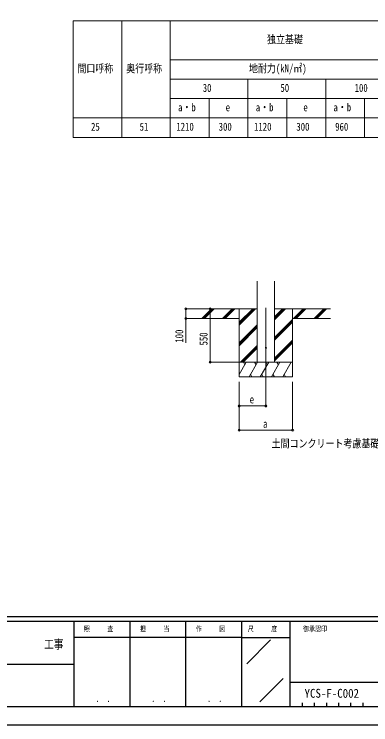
# Model space of a CAD drawing. Units: millimetres, scale not verified. Extents: x -10512 to 10512, y -7425 to 7425.
# Drawn here: x 2623 to 6295, y -7425 to -106 of the extents above; entities that cross this region are included whole.
import ezdxf
from ezdxf.enums import TextEntityAlignment as Align

# ---------------------------------------------------------------- set-up
doc = ezdxf.new("R2010")
doc.units = ezdxf.units.MM
doc.header["$LTSCALE"] = 30
for name, color, linetype, lineweight in [('0-1_TABLE1', 7, 'Continuous', 18), ('0-3_YKK_12', 40, 'Continuous', 18), ('0-4_YKK_13', 120, 'Continuous', 18), ('0-5_YKK_A1', 120, 'Continuous', 18), ('0-6_YKK_D', 200, 'Continuous', 18)]:
    doc.layers.add(name, color=color, linetype=linetype, lineweight=lineweight)
doc.layers.add('0-2_USER1', color=92, linetype='Continuous')
doc.layers.add('0-7_YKK_ZWAK', color=134, linetype='Continuous')
doc.styles.add('ＭＳ ゴシック', font='')
doc.styles.get('ＭＳ ゴシック').set_extended_font_data('MS Gothic')

msp = doc.modelspace()

# ---------------------------------------------------------------- linework, layer by layer
at = {"layer": '0-1_TABLE1'}
for p, q in [((3230.5, -174.98), (9030.5, -174.98)), ((3230.5, -174.98), (3230.5, -1374.98)), ((3730.5, -174.98), (3730.5, -1374.98)), ((4230.5, -574.98), (9030.5, -574.98)), ((4230.5, -774.98), (9030.5, -774.98)), ((4230.5, -974.98), (9030.5, -974.98)), ((4630.5, -974.98), (4630.5, -1374.98)), ((5430.5, -974.98), (5430.5, -1374.98)), ((6230.5, -974.98), (6230.5, -1374.98))]:
    msp.add_line(p, q, dxfattribs=at)
for points in [[(4230.5, -174.98), (4230.5, -574.98), (4230.5, -1174.98), (4230.5, -1374.98)], [(5030.5, -774.98), (5030.5, -974.98), (5030.5, -1374.98)], [(5830.5, -774.98), (5830.5, -974.98), (5830.5, -1374.98)], [(3230.5, -1174.98), (4230.5, -1174.98), (9030.5, -1174.98)], [(3230.5, -1374.98), (3730.5, -1374.98), (9030.5, -1374.98)]]:
    msp.add_lwpolyline(points, dxfattribs=at)
at = {"layer": '0-3_YKK_12'}
msp.add_line((5215.16, -3132.05), (5215.16, -3891.26), dxfattribs=at)
at = {"layer": '0-4_YKK_13'}
msp.add_circle((5215.16, -3541.26), 5, dxfattribs=at)
at = {"layer": '0-5_YKK_A1'}
for p, q in [((5126.16, -3691.26), (5126.16, -2855.91)), ((5304.16, -3691.26), (5304.16, -2855.91)), ((5126.16, -3141.26), (4489.21, -3141.26)), ((4555.9, -3239.86), (4654.5, -3141.26)), ((4568.64, -3241.26), (4668.64, -3141.26)), ((4582.78, -3241.26), (4682.78, -3141.26)), ((4768.03, -3239.86), (4866.63, -3141.26)), ((4780.77, -3241.26), (4880.77, -3141.26)), ((4794.91, -3241.26), (4894.91, -3141.26)), ((4940.16, -3141.26), (4940.16, -3841.26)), ((4940.16, -3308.14), (5107.04, -3141.26)), ((4940.16, -3294), (5092.9, -3141.26)), ((4940.16, -3279.86), (5078.76, -3141.26)), ((5304.16, -3252.51), (5415.41, -3141.26)), ((5304.16, -3238.37), (5401.27, -3141.26)), ((5304.16, -3224.22), (5387.13, -3141.26)), ((5304.16, -3141.26), (5880.78, -3141.26)), ((5490.16, -3141.26), (5490.16, -3841.26)), ((5499.26, -3241.26), (5599.26, -3141.26)), ((5513.4, -3241.26), (5613.4, -3141.26)), ((5527.54, -3241.26), (5627.54, -3141.26)), ((5711.39, -3241.26), (5811.39, -3141.26)), ((5725.53, -3241.26), (5825.53, -3141.26)), ((5739.68, -3241.26), (5839.68, -3141.26)), ((4940.16, -3241.26), (4489.21, -3241.26)), ((5304.16, -3436.35), (5490.16, -3250.36)), ((5304.16, -3450.5), (5490.16, -3264.5)), ((5304.16, -3464.64), (5490.16, -3278.64)), ((5490.16, -3241.26), (5880.78, -3241.26)), ((4940.16, -3491.99), (5126.16, -3305.99)), ((4940.16, -3506.13), (5126.16, -3320.13)), ((4940.16, -3520.27), (5126.16, -3334.27)), ((5304.16, -3648.48), (5490.16, -3462.49)), ((5304.16, -3662.63), (5490.16, -3476.63)), ((5304.16, -3676.77), (5490.16, -3490.77)), ((4953.02, -3691.26), (5126.16, -3518.12)), ((4967.16, -3691.26), (5126.16, -3532.26)), ((4981.31, -3691.26), (5126.16, -3546.4)), ((5490.16, -3691.26), (4940.16, -3691.26)), ((4940.16, -3816.71), (5012.59, -3691.26)), ((4997.59, -3717.24), (4982.59, -3691.26)), ((5041.46, -3841.26), (5128.06, -3691.26)), ((5113.06, -3717.24), (5098.06, -3691.26)), ((5156.93, -3841.26), (5243.53, -3691.26)), ((5228.53, -3717.24), (5213.53, -3691.26)), ((5272.4, -3841.26), (5359, -3691.26)), ((5344, -3717.24), (5329, -3691.26)), ((5387.87, -3841.26), (5474.47, -3691.26)), ((5444.47, -3691.26), (5444.47, -3691.26)), ((4940.16, -3841.26), (5490.16, -3841.26)), ((5056.46, -3815.28), (5071.46, -3841.26)), ((5171.93, -3815.28), (5186.93, -3841.26)), ((5287.4, -3815.28), (5302.4, -3841.26)), ((5402.87, -3815.28), (5417.87, -3841.26))]:
    msp.add_line(p, q, dxfattribs=at)
at = {"layer": '0-6_YKK_D'}
for p, q in [((4554.83, -3141.26), (4389.16, -3141.26)), ((4714.1, -3141.26), (4639.16, -3141.26)), ((4640.16, -3141.26), (4640.16, -3691.26)), ((4554.83, -3241.26), (4389.16, -3241.26)), ((4939.16, -3691.26), (4639.16, -3691.26)), ((4940.16, -3891.26), (4940.16, -4392.26)), ((4940.16, -3891.26), (4940.16, -4142.26)), ((5215.16, -3891.26), (5215.16, -4142.26)), ((5490.16, -3891.26), (5490.16, -4392.26)), ((4940.16, -4141.26), (5215.16, -4141.26)), ((4940.16, -4391.26), (5490.16, -4391.26))]:
    msp.add_line(p, q, dxfattribs=at)
msp.add_lwpolyline([(4390.16, -3141.26), (4390.16, -3241.26), (4390.16, -3491.09)], dxfattribs=at)
for centre in [(4390.16, -3141.26), (4640.16, -3141.26), (4390.16, -3241.26), (4640.16, -3691.26), (4940.16, -4141.26), (5215.16, -4141.26), (4940.16, -4391.26), (5490.16, -4391.26)]:
    msp.add_circle(centre, 10.62, dxfattribs=at)
at = {"layer": '0-7_YKK_ZWAK'}
for p, q in [((9737.55, -6312.5), (-9762.45, -6312.5)), ((3237.55, -6362.5), (-12.45, -6362.5)), ((3812.55, -6362.5), (3812.55, -7237.5)), ((4387.55, -6362.5), (4387.55, -7237.5)), ((4962.55, -6362.5), (4962.55, -7237.5)), ((5462.55, -6362.5), (4962.55, -6362.5)), ((8043.8, -6362.5), (5462.55, -6362.5)), ((5462.55, -6362.5), (5462.55, -7237.5)), ((4962.55, -6525), (3237.55, -6525)), ((4962.55, -6525), (5462.55, -6525)), ((5017.76, -6795.73), (5262.59, -6550.9)), ((-12.45, -6800), (3237.55, -6800)), ((5151.68, -7189.97), (5392.23, -6949.42)), ((5462.55, -6987.5), (8043.8, -6987.5)), ((-12.45, -7237.5), (3237.55, -7237.5)), ((3237.55, -7237.5), (4962.55, -7237.5)), ((4962.55, -7237.5), (5462.55, -7237.5)), ((5462.55, -7237.5), (8043.8, -7237.5)), ((5587.55, -7200), (5587.55, -7237.5)), ((5712.55, -7200), (5712.55, -7237.5)), ((5837.55, -7200), (5837.55, -7237.5)), ((5962.55, -7200), (5962.55, -7237.5)), ((6087.55, -7200), (6087.55, -7237.5)), ((6212.55, -7200), (6212.55, -7237.5))]:
    msp.add_line(p, q, dxfattribs=at)
msp.add_lwpolyline([(-10512.5, -7425), (10512.5, -7425), (10512.5, 7425), (-10512.5, 7425)], close=True, dxfattribs=at)
msp.add_lwpolyline([(4962.55, -6362.5), (3237.55, -6362.5), (3237.55, -7237.5)], dxfattribs=at)

# ---------------------------------------------------------------- texts
at = {"layer": '0-1_TABLE1', "style": 'ＭＳ ゴシック', "width": 0.8}
for s, p in [('独立基礎', (5226.5, -431.23)), ('間口呼称', (3273.5, -731.23)), ('奥行呼称', (3776.5, -731.23)), ('地耐力(kN/㎡)', (5040.5, -731.23)), ('30', (4564.5, -931.23)), ('50', (5364.5, -931.23)), ('100', (6128.5, -931.23)), ('a・b', (4310.5, -1131.23)), ('a・b', (5110.5, -1131.23)), ('a・b', (5910.5, -1131.23)), ('e', (4800.5, -1131.23)), ('e', (5600.5, -1131.23)), ('25', (3414.5, -1331.23)), ('51', (3914.5, -1331.23)), ('1210', (4292.5, -1331.23)), ('300', (4728.5, -1331.23)), ('1120', (5092.5, -1331.23)), ('300', (5528.5, -1331.23)), ('960', (5928.5, -1331.23))]:
    msp.add_text(s, height=82.48, dxfattribs=at).set_placement(p, align=Align.BOTTOM_LEFT)
at = {"layer": '0-2_USER1', "style": 'ＭＳ ゴシック'}
for s, height, width, p in [('土間コンクリート考慮基礎の場合', 82.48, 0.8, (5274.08, -4594.2)), ('YCS-F-C002', 91.64, 0.9, (5612.76, -7174.26))]:
    msp.add_text(s, height=height, dxfattribs=dict(at, width=width)).set_placement(p, align=Align.BOTTOM_LEFT)
at = {"layer": '0-6_YKK_D', "style": 'ＭＳ ゴシック', "width": 0.8}
for s, p in [('100', (4388.5, -3489.43)), ('550', (4638.5, -3518.26))]:
    msp.add_text(s, height=82.48, rotation=90, dxfattribs=at).set_placement(p, align=Align.BOTTOM_LEFT)
for s, p in [('e', (5047.66, -4139.59)), ('a', (5185.16, -4390.46))]:
    msp.add_text(s, height=82.48, dxfattribs=at).set_placement(p, align=Align.BOTTOM_LEFT)
at = {"layer": '0-7_YKK_ZWAK', "style": 'ＭＳ ゴシック', "width": 0.8}
for s, height, p in [('照     査', 54.99, (3341.05, -6481.25)), ('担     当', 54.99, (3918.05, -6481.25)), ('作     図', 54.99, (4493.05, -6481.25)), ('尺     度', 54.99, (5028.55, -6481.25)), ('御承認印', 54.99, (5597.85, -6481.25)), ('工事', 91.64, (2930.83, -6668.66)), ('． ．', 64.79, (3462.5, -7210.88)), ('． ．', 64.79, (4037.5, -7210.88)), ('． ．', 64.79, (4612.5, -7210.88))]:
    msp.add_text(s, height=height, dxfattribs=at).set_placement(p, align=Align.BOTTOM_LEFT)

doc.saveas('drawing.dxf')
